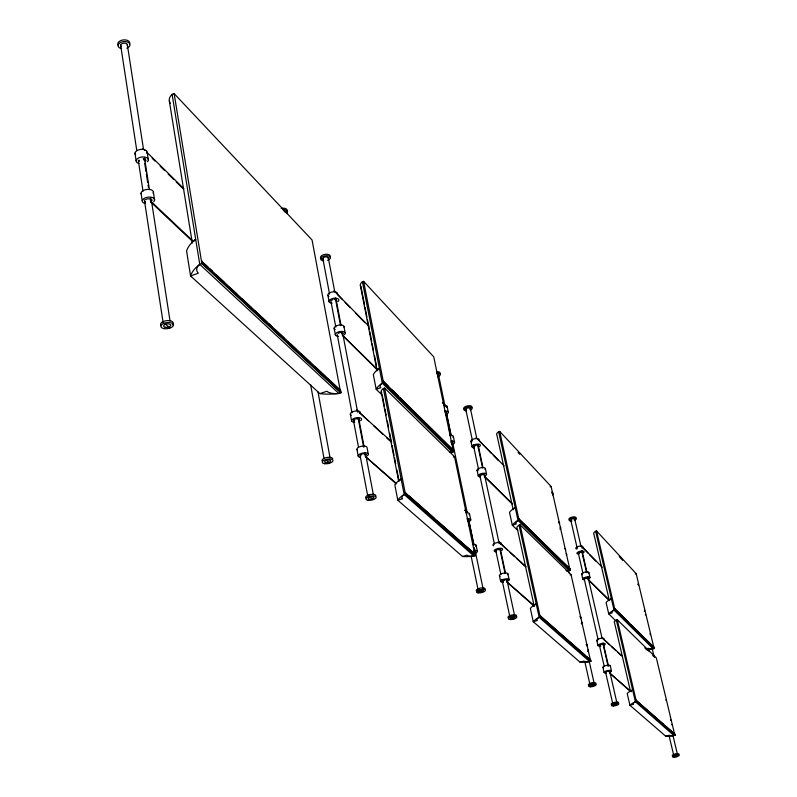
<?xml version="1.0" encoding="UTF-8"?>
<svg xmlns="http://www.w3.org/2000/svg" width="797" height="797" viewBox="0 0 797 797"><rect width="100%" height="100%" fill="white"/><g stroke="black" fill="none" stroke-linecap="round" stroke-linejoin="round"><path stroke-width="1.2" d="M474.165 447.266L474.066 446.778M478.628 446.33L478.14 445.134L476.048 445.085M480.212 476.098C479.804 474.095 483.64 473.408 484.745 474.594M475.47 552.56L474.514 551.255M496.152 551.096C495.774 549.103 499.589 548.495 500.745 549.561M502.678 581.392L503.455 582.079M579.887 551.942C577.875 553.148 578.263 554.035 579.997 552.401M580.405 551.813L582.179 551.813L582.258 552.55M582.547 552.789L582.487 552.122M584.609 578.363L584.679 579.08M584.53 579.04L584.43 578.572M588.365 578.124L587.349 577.516M600.549 644.404L599.663 645.351M599.742 645.49L599.633 645.012M603.718 645.002L602.592 643.966L601.675 644.574M138.817 160.605L138.977 160.097L139.216 161.532M145.532 160.685L144.775 158.882L143.271 158.483L143.38 159.191M605.8 671.981L605.939 672.798M609.795 671.482L606.726 671.383M353.798 420.218C354.496 422.938 353.031 419.342 354.874 419.232L354.994 419.85M360.642 456.004L360.642 455.077M445.852 413.464L446.25 412.338L444.995 411.949M445.961 413.992L446.509 413.125L445.961 412.139M452.208 443.999L452.626 442.903L451.361 442.534M468.228 520.949L468.666 519.913L467.391 519.594L467.51 520.152M468.347 521.517L468.915 520.7L468.048 520.192M507.031 580.575L506.862 579.728L504.73 579.738M474.145 445.981L475.46 445.244M502.758 580.595L504.122 579.897M145.492 199.718L146.07 199.29M331.771 300.16L332.887 299.572M338.058 333.405L338.566 333.086M361.021 454.738L362.177 454.18M481.219 475.042L480.651 474.773M584.918 578.144L586.961 578.014L585.805 577.765M600.659 644.883L600.131 644.594M475.57 445.762L474.922 445.453M170.369 103.291A15.95 9.185 -7.6 0 1 172.112 94.365L174.125 93.598L312.045 239.977L340.229 390.371M142.464 148.76L143.071 148.531L144.845 150.274M150.294 199.509L150.673 201.93L151.281 201.701L192.884 240.973M504.242 580.445L503.565 580.106M201.462 261.077L340.737 390.4L341.156 392.662L338.835 393.449A40.229 18.201 -10.4 0 1 319.886 393.618L190.573 275.971L186.578 251.055A44.662 22.814 -8.7 0 1 195.693 239.299A16.458 8.468 -8.3 0 0 193.621 241.561M172.112 94.365L199.768 264.355A16.538 8.339 -8.4 0 0 198.393 273.162L190.573 275.971A44.891 22.455 -8.8 0 1 199.768 264.355L202.398 263.408L341.156 392.662M333.923 290.775L368.842 326.142M360.712 286.332A9.245 4.523 -10.9 0 1 362.406 281.799L363.601 281.371L433.727 356.817L453.483 451.75L383.536 382.739L363.601 281.371M377.2 369.17L342.361 335.198L341.684 331.602M319.886 393.618L326.88 391.237A14.505 6.496 -10.4 0 0 338.835 393.449L199.768 264.355M383.247 381.255L453.483 450.275L453.772 451.65L452.337 452.118A24.179 10.062 -11.8 0 1 450.355 452.357M382.43 395.342L376.204 389.295A25.763 11.407 -11.2 0 1 382.311 383.158L383.845 382.63L453.772 451.65M381.833 393.06A9.454 4.184 -11.1 0 1 383.357 388.488L384.592 388.069L454.519 456.731L475.112 555.678L405.434 494.1L384.592 388.069M356.558 409.907L391.576 441.777M445.045 406.769L444.537 404.328L442.365 402.704M364.747 453.005L365.434 456.591L396.637 483.63M452.447 444.626L452.138 440.821M476.098 437.523L504.063 465.817M512.959 508.675L497.009 435.421A7.87 3.268 -12.4 0 1 498.663 431.755L499.699 431.416L551.096 486.479L570.044 570.194L519.076 520.152L499.699 431.416M453.373 457.109L454.519 456.731M405.135 492.556L475.102 554.144L475.401 555.589L473.946 556.047A24.697 9.146 -11.8 0 1 462.529 556.515L397.833 500.277L394.834 484.905A26.261 10.54 -11.3 0 1 401.15 479.077A9.634 3.885 -11.2 0 0 399.167 480.98M383.357 388.488L404.179 494.509A9.664 3.836 -11.2 0 0 402.535 498.753L397.833 500.277A26.351 10.401 -11.3 0 1 404.179 494.509L405.753 494.001L475.401 555.589M550.119 486.788L551.096 486.479M518.797 518.857L570.024 568.899L570.293 570.114L569.048 570.503A20.742 7.362 -12.7 0 1 566.537 570.801M517.671 530.354L512.312 525.173A21.878 8.199 -12.4 0 1 518.02 520.481L519.345 520.062L570.293 570.114M534.129 605.939L517.283 528.56A8.02 3.009 -12.3 0 1 519.036 525.143L520.092 524.805L571.041 574.577L590.677 661.321L540.227 616.988L520.092 524.805M462.529 556.515L466.922 555.13A8.946 3.288 -11.8 0 0 473.946 556.047L404.179 494.509M475.191 553.865L474.404 547.728M475.102 554.144L464.591 545.198M609.297 600.251L593.914 534.169A6.884 2.511 -13.1 0 1 595.638 531.26L596.554 530.971L636.175 573.671L654.088 648.509L614.955 609.835L596.554 530.971M506.404 579.598L506.912 581.979L534.279 605.71M570.024 568.899L561.865 561.198M570.044 574.886L571.041 574.577M587.668 577.197L588.216 579.578L608.888 599.643M635.309 573.93L636.175 573.671M534 606.208A8.149 2.77 -12.3 0 1 536.232 603.937A22.246 7.532 -12.4 0 0 530.354 608.38L533.253 621.72L580.116 662.217A21.12 6.655 -12.6 0 0 589.66 661.62L590.926 661.241L590.647 659.986L539.938 615.643L556.754 630.447M519.036 525.143L539.151 617.316A8.169 2.73 -12.3 0 0 537.298 620.484L533.253 621.72A22.306 7.422 -12.4 0 1 539.151 617.316L540.505 616.898L590.926 661.241M646.915 649.316A18.231 5.718 -13.2 0 0 653.211 648.778L654.307 648.449L654.048 647.363L614.696 608.689L628.604 622.467M615.822 620.803L608.739 613.899A19.098 6.276 -13 0 1 614.029 610.113L615.194 609.765L654.307 648.449M630.467 691.228L614.527 622.736A7.004 2.281 -13 0 1 616.34 620.026L617.277 619.747L656.339 657.914L674.86 735.302L636.345 701.46L617.277 619.747M580.116 662.217L583.922 661.082A7.661 2.401 -12.6 0 0 589.66 661.62L539.151 617.316M590.647 659.986L586.652 656.768M646.178 648.947L648.389 648.28A6.615 2.062 -13.1 0 0 653.211 648.778L614.029 610.113L595.638 531.26M654.048 647.363L640.788 634.512M609.117 670.656L609.665 673.047L631.254 691.726M630.596 691.507A7.103 2.102 -12.9 0 1 632.639 689.903A19.397 5.709 -12.9 0 0 627.199 693.48L629.939 705.275L665.724 736.209A18.55 5.111 -13 0 0 673.963 735.561L675.089 735.232L674.82 734.117L636.076 700.274L663.582 724.493M616.34 620.026L635.398 701.739A7.113 2.062 -12.8 0 0 633.495 704.239L629.939 705.275A19.447 5.619 -12.9 0 1 635.398 701.739L636.584 701.39L675.089 735.232M665.724 736.209L669.101 735.232A6.725 1.843 -13 0 0 673.963 735.561L635.398 701.739M674.82 734.117L666.342 726.914M146.817 198.941L150.274 198.712L151.878 200.226M339.193 332.817C340.14 331.761 343.995 333.236 342.561 333.365M356.219 418.774L358.819 418.863M609.884 671.632L608.29 670.994M582.597 552.58L580.933 551.723M484.347 474.195L484.456 474.723L482.852 474.056M363.631 453.872L364.986 453.901M334.302 299.273L335.617 299.353M602.592 643.966L603.668 644.335M587.449 577.984L588.435 578.214M364.468 454.479L365.106 454.539M451.251 441.986L452.507 442.365L452.547 443.71M341.425 333.116L342.052 333.196M335.109 299.861L336.244 300.13M503.335 581.531L503.037 581.979M506.573 580.186L507.38 580.634M474.633 551.813L475.371 552.092M500.058 549.631L500.347 549.193M477.851 445.533L478.529 445.842L478.419 445.324M365.504 454.051L366.062 454.549M358.939 419.481L359.377 419.7M336.135 299.533L336.812 301.057M145.712 160.396L144.775 158.882M164.461 323.353L169.871 327.916M325.644 459.71L329.599 463.057M372.866 499.649L369.26 496.601L368.961 494.997L369.678 495.604M482.354 592.281L479.575 589.929L479.276 588.485M513.856 618.93L511.295 616.758L510.997 615.374L511.515 615.802M593.416 686.237L591.364 684.493L591.075 683.228L591.484 683.577M616.111 705.435L614.188 703.801L613.909 702.575M675.129 754.46L675.069 755.317L676.663 756.652L676.394 755.536M559.554 632.918L584.789 655.124M473.797 552.072L475.66 553.716M365.434 456.591L396.129 483.799M506.912 581.979L533.841 605.85M609.665 673.047L629.949 691.019M408.851 495.844L433.937 518.05M436.716 520.521L462.738 543.544M465.099 510.09L466.922 511.774L464.641 510.239M526.03 566.697L498.264 541.452L507.38 549.91M622.537 656.349L601.446 637.241L609.546 644.763M360.194 413.274L368.363 420.866M373.813 425.927L382.899 434.355M386.535 437.732L390.161 441.1M510.11 552.451L514.663 556.685M516.486 558.378L524.695 565.99M611.349 646.437L615.852 650.611M617.655 652.285L621.252 655.632M340.688 392.811L201.87 263.598L174.125 93.598M203.275 262.771L207.808 267.005M209.621 268.689L212.351 271.229M215.977 274.616L224.136 282.238M229.586 287.309L236.839 294.083M242.288 299.164L251.354 307.622M254.99 311.009L260.43 316.09M262.243 317.784L266.786 322.008M268.599 323.702L272.225 327.089M274.945 329.629L284.021 338.087M288.554 342.321L295.817 349.096M301.256 354.167L310.332 362.635M314.865 366.869L324.847 376.174M327.567 378.714L332.1 382.949M333.923 384.642L339.363 389.713M150.673 201.93L192.286 241.182M644.783 647.772L647.453 650.372M652.793 655.572L654.566 657.306M498.663 431.755L518.02 520.481L569.048 570.503A7.522 2.66 -12.7 0 1 566.039 570.602M152.217 158.354L154.887 160.974M160.207 166.204L164.64 170.568M168.187 174.055L173.517 179.295M176.177 181.905L183.28 188.889M519.674 519.724L549.561 549.103M553.955 553.417L560.102 559.464M362.406 281.799L382.311 383.158L452.337 452.118A8.757 3.616 -11.7 0 1 449.408 452.218M146.618 152.018L183.868 188.67M631.214 625.047L639.045 632.798M384.134 382.132L388.557 386.505M392.104 390.002L398.301 396.129M400.074 397.882L452.307 449.488M451.142 442.724L452.895 444.477M511.983 503.246L484.377 476.367L483.859 473.946M343.248 336.075L377.589 370.216M485.253 477.244L512.441 504.262M588.216 579.578L609.386 600.629A6.974 2.341 -13 0 1 611.359 598.696A19.058 6.366 -13 0 0 606.089 602.512L608.739 613.899L612.226 612.843A6.994 2.311 -13 0 1 614.029 610.113M442.813 402.555L444.537 404.328M602.223 567.205L580.286 545.068L588.047 553.078M337.37 294.332L342.531 299.662M345.111 302.322L350.272 307.652M355.442 312.982L364.906 322.755M479.535 441.07L491.59 453.513M493.313 455.286L498.474 460.626M589.78 554.861L595.807 561.088M518.06 452.507L519.754 454.31M619.269 556.685L622.646 560.311M145.154 201.89L145.462 202.318L145.074 201.412M652.085 648.21L654.108 656.658M672.867 735.143L677.48 754.47M648.409 648.977L648.987 651.398M669.121 735.94L673.724 755.257M614.925 608.619L615.194 609.765M636.315 700.204L636.584 701.39M588.853 572.595L590.009 577.586M610.283 665.774L611.478 670.954M574.747 519.226L580.854 545.815M582.039 550.896L586.961 572.316M588.056 577.078L601.944 637.68M603.209 643.089L608.42 665.764M609.516 670.536L616.938 702.964M581.651 551.016L586.572 572.435M602.821 643.209L608.021 665.884M578.522 552.759L578.662 553.606M570.483 518.857L577.118 547.868M578.223 552.71L582.926 573.262M584.032 578.094L598.139 639.752M599.244 644.594L604.226 666.352M605.61 672.399L612.803 703.831M581.641 574.109L582.786 579.11M596.794 640.409L597.959 645.54M602.94 667.328L604.126 672.509M568.48 569.696L569.307 573.332M589.043 660.623L594.243 683.657M584.779 661.52L589.969 684.553M519.066 518.777L519.345 520.062M540.207 615.563L540.505 616.898M485.373 468.586L486.578 474.205M507.878 573.82L509.134 579.688M507.141 579.887L507.34 580.864M470.369 408.393L476.586 437.523M478.08 444.656L483.002 467.729M484.307 473.797L499.221 543.693M500.237 548.466L505.577 573.491M506.852 579.449L514.414 614.746M478.14 445.134L478.25 445.653M506.862 579.728L506.982 580.276M477.642 444.806L482.564 467.869M499.789 548.605L505.129 573.631M483.43 474.036L483.54 474.554M499.42 549.053L499.54 549.601M498.842 549.093L498.952 549.631M482.245 474.155L482.354 474.673M498.225 549.193L498.334 549.731M481.647 474.315L481.757 474.833M496.601 549.791L496.72 550.338M480.322 475.042L480.432 475.57M496.262 550.05L496.382 550.597M502.648 581.282L502.758 581.83M473.926 446.519L474.036 447.037M465.528 408.144L472.491 440.92M473.269 444.567L478.688 470.061M479.714 474.912L494.419 544.122M495.714 550.189L500.865 574.468M501.901 579.329L509.891 616.958M470.927 441.339L472.113 446.908M477.074 470.33L478.27 475.958M499.41 575.603L500.655 581.481M447.087 406.44L448.293 412.188A4.393 1.883 -11.7 0 1 445.503 414.629M453.344 436.387L454.549 442.205M469.483 513.736L470.738 519.734M476.068 545.248L477.333 551.325M438.44 374.48L445.005 406.012M446.27 412.079L451.072 435.122M452.586 442.395L467.241 512.74M468.756 520.013L473.807 544.271M475.321 551.544L483.161 589.142M446.061 411.631L451.122 435.959M468.417 518.967L473.906 545.327M446.19 413.165L446.3 413.703M452.218 442.166L452.327 442.714M468.367 519.744L468.487 520.302M468.576 520.68L468.696 521.238M474.952 551.355L475.072 551.923M445.603 411.78L447.127 419.083M449.149 428.806L450.166 433.678M451.779 442.046L451.899 442.584M467.959 519.116L468.457 521.517M468.955 523.908L469.453 526.309M471.147 556.226L477.931 588.983M383.556 381.155L383.845 382.63M405.444 492.446L405.753 494.001M360.991 286.681L364.568 304.922M365.046 307.363L366.949 317.086M367.427 319.517L369.34 329.251M369.808 331.682L371.721 341.415M372.199 343.846L373.385 349.933M374.58 356.01L376.483 365.743M376.961 368.174L377.439 370.605M382.55 396.727L384.463 406.49M384.941 408.931L386.137 415.028M387.332 421.125L388.528 427.232M389.723 433.329L391.636 443.092M392.114 445.533L394.027 455.296M394.505 457.737L395.701 463.844M396.896 469.941L398.809 479.704M360.374 285.575L377.051 370.794M381.215 392.044L398.669 481.209M343.935 326.431L345.161 332.867M368.284 454.081L366.989 447.316A5.131 2.152 -10.6 0 0 360.672 446.45A5.131 2.152 -10.6 0 0 357.305 449.916M342.81 333.016L342.929 333.614M365.873 454.27L365.992 454.898M328.254 257.491L334.76 291.732M343.138 335.746L357.315 410.335M366.152 456.801L373.365 494.708M336.025 299.005L341.046 325.415M342.192 331.422L342.879 335.019M357.076 409.728L357.534 412.129M358.67 418.116L364.139 446.848M365.275 452.826L365.953 456.422M335.288 297.978L340.538 325.594M358.152 418.286L363.611 447.017M353.988 419.88L353.918 421.165M360.453 455.406L360.573 456.043M322.865 258.627L329.569 294.093M330.725 300.21L335.806 327.119M337.191 334.451L351.985 412.726M353.37 420.069L358.461 446.978M360.075 455.535L367.706 495.893M327.906 295.338L329.111 301.694M334.162 328.484L335.378 334.919M350.351 414.33L351.607 421.005M356.966 449.418L358.242 456.193M318.033 392.044L330.068 457.867M310.631 384.732L323.911 457.896M201.98 260.888L202.398 263.408M169.323 100.96L192.316 243.015M147.206 152.426L148.381 160.018M153.403 192.336L154.598 200.047M145.602 159.689L145.791 160.884M151.799 199.748L151.908 200.465M145.293 159.251L145.403 159.958M127.311 44.562L143.45 148.989M151.809 203.056L170.04 321.002M144.566 158.195L149.418 189.616M150.723 198.074L151.281 201.701M144.088 158.623L144.197 159.33M143.948 158.424L144.327 160.845M144.695 163.255L146 171.714M146.379 174.135L147.684 182.593M148.053 185.014L148.431 187.425M120.606 44.881L136.795 150.643M138.299 160.476L143.002 191.22M144.327 199.828L163.146 322.795M134.952 153.173L136.108 160.775M141.049 193.143L142.235 200.874M478.768 589.421A2.54 0.897 -11.8 0 1 479.256 589.172M476.995 591.254A4.543 1.604 -11.8 0 1 479.734 588.236A4.543 1.604 -11.8 0 1 485.054 589.162M436.776 373.026A4.354 1.943 -11.7 0 1 440.342 374.192A4.354 1.943 -11.7 0 1 437.583 376.682M436.497 371.701A4.354 1.943 -11.7 0 1 439.705 373.942M437.065 373.923A2.431 1.086 -11.7 0 1 437.932 375.487M444.716 411.083A4.393 1.883 -11.7 0 1 448.293 412.188M443.511 405.324A4.384 1.893 -11.7 0 1 446.718 407.486M360.184 457.329A5.131 2.142 -10.6 0 1 359.248 454.429A5.131 2.142 -10.6 0 1 366.351 452.935A5.131 2.142 -10.6 0 1 367.268 455.844M338.426 336.364A5.011 2.351 -10.4 0 1 335.866 333.435A5.011 2.351 -10.4 0 1 342.889 331.502A5.011 2.351 -10.4 0 1 344.214 334.77M335.158 329.48A5.001 2.361 -10.4 0 1 337.729 325.325A5.001 2.361 -10.4 0 1 343.945 327.049M354.675 422.31A5.101 2.202 -10.6 0 1 352.125 419.601A5.101 2.202 -10.6 0 1 359.288 417.658A5.101 2.202 -10.6 0 1 360.583 420.716M351.357 415.257A5.091 2.222 -10.6 0 1 351.607 412.328A5.091 2.222 -10.6 0 1 358.012 410.983A5.091 2.222 -10.6 0 1 359.965 413.444M332.15 303.189A4.971 2.411 -10.4 0 1 329.589 300.18A4.971 2.411 -10.4 0 1 336.563 298.237A4.971 2.411 -10.4 0 1 337.898 301.595M328.912 296.364A4.971 2.421 -10.3 0 1 331.442 292.14A4.971 2.421 -10.3 0 1 337.629 293.944M473.707 550.448A4.513 1.664 -11.8 0 1 477.244 551.125A4.513 1.664 -11.8 0 1 475.44 553.198M472.442 544.361A4.513 1.674 -11.8 0 1 475.65 546.194M467.122 518.797A4.483 1.714 -11.7 0 1 470.648 519.524A4.483 1.714 -11.7 0 1 468.865 521.646M465.866 512.79A4.483 1.724 -11.7 0 1 469.084 514.693M450.963 441.139A4.413 1.833 -11.7 0 1 454.469 441.976A4.413 1.833 -11.7 0 1 452.736 444.208M449.757 435.321A4.413 1.843 -11.7 0 1 452.955 437.414M366.042 498.065A5.181 2.072 -10.7 0 1 370.117 494.538A5.181 2.072 -10.7 0 1 375.815 496.003M323.811 260.858A4.931 2.481 -10.3 0 1 321.689 257.311A4.931 2.481 -10.3 0 1 329.42 256.216A4.931 2.481 -10.3 0 1 327.527 260.33M321.51 258.905A4.931 2.481 -10.3 0 1 321.679 255.648A4.931 2.481 -10.3 0 1 327.886 254.353A4.931 2.481 -10.3 0 1 329.848 257.152M323.104 259.184A2.76 1.385 -10.3 0 1 325.565 256.893A2.76 1.385 -10.3 0 1 328.135 258.467M322.406 461.343A5.43 2.271 -10.2 0 1 326.551 457.548A5.43 2.271 -10.2 0 1 332.648 459.192M282.796 209.721A5.161 2.71 -9.5 0 1 286.95 210.806A5.161 2.71 -9.5 0 1 286.442 213.586M281.182 208.396A5.161 2.71 -9.5 0 1 285.964 208.774A5.161 2.71 -9.5 0 1 286.79 211.374M283.961 211.056A2.889 1.514 -9.5 0 1 285.137 212.311M145.114 203.564A6.227 3.318 -7.1 0 1 143.191 199.13A6.227 3.318 -7.1 0 1 151.739 197.337A6.227 3.318 -7.1 0 1 153.642 201.78M141.199 194A6.217 3.337 -7.1 0 1 147.485 189.357A6.217 3.337 -7.1 0 1 153.124 193.223M138.987 163.544A6.167 3.397 -6.9 0 1 137.054 159.001A6.167 3.397 -6.9 0 1 145.532 157.218A6.167 3.397 -6.9 0 1 147.435 161.781M135.659 154.847A6.157 3.407 -6.8 0 1 140.511 149.428A6.157 3.407 -6.8 0 1 146.937 153.333M161.233 325.744A6.396 3.078 -7.8 0 1 163.036 321.659A6.396 3.078 -7.8 0 1 171.186 321.012A6.396 3.078 -7.8 0 1 172.202 324.857M120.875 48.458A6.027 3.606 -6.1 0 1 119.55 43.058A6.027 3.606 -6.1 0 1 128.745 42.61A6.027 3.606 -6.1 0 1 126.853 48.169M118.484 45.559A6.017 3.606 -6 0 1 123.166 39.92A6.017 3.606 -6 0 1 129.503 44.154M121.582 46.724A3.367 2.012 -6.1 0 1 121.343 44.144A3.367 2.012 -6.1 0 1 125.537 43.267A3.367 2.012 -6.1 0 1 127.241 45.549M590.218 684.165A2.192 0.658 -12.5 0 1 590.976 683.756M592.041 683.437A2.192 0.658 -12.5 0 1 593.924 683.388M588.445 685.191A3.915 1.186 -12.5 0 1 591.982 682.909A3.915 1.186 -12.5 0 1 595.827 683.627M551.903 493.343A3.766 1.455 -12.7 0 1 552.7 494.967M551.634 492.177A3.766 1.455 -12.7 0 1 552.759 493.373M510.14 616.489A2.441 0.827 -12 0 1 510.478 616.24M512.122 615.643A2.441 0.827 -12 0 1 512.75 615.543M467.042 406.839A2.341 1.006 -12 0 1 467.63 406.679M560.171 527.216A3.796 1.405 -12.7 0 1 559.783 529.029M558.388 521.955A3.796 1.415 -12.7 0 1 559.185 523.539M503.027 582.328A4.334 1.534 -12 0 1 501.253 580.445A4.334 1.534 -12 0 1 507.4 578.851A4.334 1.534 -12 0 1 508.097 581.013M500.127 576.241A4.334 1.544 -12 0 1 500.695 574.129A4.334 1.544 -12 0 1 506.145 572.973A4.334 1.544 -12 0 1 507.46 574.697M480.631 476.955A4.244 1.694 -12 0 1 478.838 474.843A4.244 1.694 -12 0 1 484.845 473.249A4.244 1.694 -12 0 1 485.582 475.64M477.802 471.047A4.244 1.704 -12 0 1 478.3 468.736A4.244 1.704 -12 0 1 483.64 467.61A4.244 1.704 -12 0 1 484.974 469.533M496.551 551.843A4.304 1.584 -12 0 1 494.768 549.89A4.304 1.584 -12 0 1 500.875 548.296A4.304 1.584 -12 0 1 501.582 550.528M493.662 545.806A4.304 1.594 -12 0 1 494.21 543.634A4.304 1.594 -12 0 1 499.629 542.488A4.304 1.594 -12 0 1 500.954 544.271M474.464 447.944A4.214 1.743 -12 0 1 472.661 445.762A4.214 1.743 -12 0 1 478.638 444.168A4.214 1.743 -12 0 1 479.386 446.629M471.655 442.086A4.214 1.743 -12 0 1 472.143 439.715A4.214 1.743 -12 0 1 477.443 438.599A4.214 1.743 -12 0 1 478.788 440.582M587.957 649.973A3.885 1.235 -12.6 0 1 587.499 651.597M586.114 644.504A3.885 1.245 -12.6 0 1 586.871 645.879M581.661 622.188A3.865 1.275 -12.6 0 1 581.222 623.852M579.837 616.758A3.865 1.285 -12.6 0 1 580.605 618.183M566.179 553.776A3.816 1.365 -12.6 0 1 566.338 555.14M564.386 548.475A3.816 1.375 -12.7 0 1 565.511 549.601M508.725 617.954A4.364 1.474 -12 0 1 509.323 615.922A4.364 1.474 -12 0 1 514.812 614.766A4.364 1.474 -12 0 1 516.117 616.4M466.355 410.893A4.184 1.793 -12 0 1 464.731 408.462A4.184 1.793 -12 0 1 471.007 407.147A4.184 1.793 -12 0 1 470.439 410.037M464.452 409.289A4.184 1.793 -12 0 1 464.92 406.859A4.184 1.793 -12 0 1 470.19 405.753A4.184 1.793 -12 0 1 471.545 407.795M466.614 409.977A2.341 1.006 -12 0 1 466.335 408.582A2.341 1.006 -12 0 1 469.582 407.905A2.341 1.006 -12 0 1 469.851 409.299M673.794 755.108A1.923 0.508 -12.9 0 1 674.67 754.61M675.607 754.341A1.923 0.508 -12.9 0 1 677.42 754.341M673.216 756.024A3.447 0.917 -12.9 0 1 673.037 754.799A3.447 0.917 -12.9 0 1 677.55 753.683A3.447 0.917 -12.9 0 1 678.506 754.719M638.028 584.47A3.327 1.126 -13.2 0 1 638.377 585.277M638.108 583.633A3.327 1.126 -13.2 0 1 638.128 584.221M613.371 703.263A2.112 0.618 -12.7 0 1 614.288 702.904M570.712 518.419A2.042 0.757 -12.9 0 1 571.011 518.189M572.395 517.671A2.042 0.757 -12.9 0 1 574.159 517.691M645.281 614.726A3.347 1.096 -13.1 0 1 645.62 614.925M644.524 610.363A3.347 1.096 -13.2 0 1 644.225 611.279M606.039 673.126A3.756 1.156 -12.7 0 1 604.744 671.702A3.756 1.156 -12.7 0 1 610.094 670.347A3.756 1.156 -12.7 0 1 610.462 672.001M603.478 667.806A3.756 1.156 -12.7 0 1 606.049 665.495A3.756 1.156 -12.7 0 1 610.183 666.103M607.593 665.764A2.102 0.648 -12.7 0 1 608.37 665.844M584.699 579.837A3.696 1.285 -12.8 0 1 583.553 578.104A3.696 1.285 -12.8 0 1 589.083 576.938A3.696 1.285 -12.8 0 1 588.306 579.08M582.189 574.657A3.686 1.285 -12.8 0 1 582.836 572.854A3.686 1.285 -12.8 0 1 587.479 571.877A3.686 1.285 -12.8 0 1 588.435 573.342M586.203 572.515A2.062 0.717 -12.8 0 1 586.632 572.545M600.769 646.118A3.746 1.186 -12.7 0 1 598.268 644.952A3.746 1.186 -12.7 0 1 603.638 643.338A3.746 1.186 -12.7 0 1 604.275 645.062M597.332 640.908A3.736 1.196 -12.7 0 1 598.019 639.204A3.736 1.196 -12.7 0 1 602.721 638.218A3.736 1.196 -12.7 0 1 603.658 639.573M578.801 554.064A3.676 1.315 -12.8 0 1 577.466 552.411A3.676 1.315 -12.8 0 1 582.687 551.046A3.676 1.315 -12.8 0 1 583.105 552.949M576.908 549.073A3.666 1.325 -12.8 0 1 576.719 547.2A3.666 1.325 -12.8 0 1 581.79 546.124A3.666 1.325 -12.8 0 1 581.969 548.007M577.337 548.027A2.052 0.737 -12.8 0 1 577.387 547.818M671.552 724.523A3.427 0.946 -13 0 1 671.991 724.921M670.735 719.93A3.417 0.956 -13 0 1 670.735 720.438M665.943 699.896A3.407 0.986 -13 0 1 665.943 700.414M649.874 633.924A3.367 1.066 -13.1 0 1 650.222 634.681M611.707 704.628A3.786 1.106 -12.7 0 1 612.425 703.034A3.786 1.106 -12.7 0 1 617.187 702.037A3.786 1.106 -12.7 0 1 618.113 703.273M571.947 521.079A3.646 1.365 -12.9 0 1 569.576 519.534A3.646 1.365 -12.9 0 1 575.165 518.08A3.646 1.365 -12.9 0 1 574.637 520.371M569.457 519.764A3.646 1.365 -12.9 0 1 571.867 517.173A3.646 1.365 -12.9 0 1 575.952 518.06M571.051 520.311A2.042 0.757 -12.9 0 1 571.529 519.186A2.042 0.757 -12.9 0 1 574.219 518.757A2.042 0.757 -12.9 0 1 574.199 519.813M382.311 383.158A9.444 4.204 -11.1 0 0 380.797 387.74L376.204 389.295L373.335 374.6A25.683 11.527 -11.2 0 1 379.412 368.413A9.415 4.254 -11 0 0 377.758 370.017M518.02 520.481A8.01 3.019 -12.4 0 0 516.277 523.918L512.312 525.173L509.532 512.341A21.828 8.299 -12.4 0 1 515.211 507.609A7.99 3.058 -12.4 0 0 513.129 509.751M478.061 592.868A4.553 1.594 -11.8 0 0 485.353 590.607A4.553 1.594 -11.8 0 0 479.485 589.84A4.553 1.594 -11.8 0 0 478.061 592.868M479.346 592.091A2.54 0.897 -11.8 0 0 483.42 590.826A2.54 0.897 -11.8 0 0 480.133 590.398A2.54 0.897 -11.8 0 0 479.346 592.091M367.935 500.277A5.181 2.062 -10.7 0 0 376.124 497.617A5.181 2.062 -10.7 0 0 369.141 496.491A5.181 2.062 -10.7 0 0 367.935 500.277M369.32 499.33A2.899 1.156 -10.7 0 0 373.893 497.846A2.899 1.156 -10.7 0 0 369.987 497.218A2.899 1.156 -10.7 0 0 369.32 499.33M324.409 463.695A5.44 2.271 -10.2 0 0 332.957 460.865A5.44 2.271 -10.2 0 0 325.515 459.58A5.44 2.271 -10.2 0 0 324.409 463.695M325.834 462.678A3.039 1.265 -10.2 0 0 330.606 461.094A3.039 1.265 -10.2 0 0 326.441 460.377A3.039 1.265 -10.2 0 0 325.834 462.678M163.714 328.593A6.396 3.078 -7.8 0 0 173.507 325.126A6.396 3.078 -7.8 0 0 164.282 323.174A6.396 3.078 -7.8 0 0 163.714 328.593M165.238 327.298A3.577 1.724 -7.8 0 0 170.717 325.355A3.577 1.724 -7.8 0 0 165.557 324.269A3.577 1.724 -7.8 0 0 165.238 327.298M590.577 686.795A3.915 1.186 -12.5 0 0 596.216 684.553A3.915 1.186 -12.5 0 0 590.378 684.743A3.915 1.186 -12.5 0 0 590.577 686.795M591.374 686.167A2.192 0.658 -12.5 0 0 594.532 684.912A2.192 0.658 -12.5 0 0 591.264 685.012A2.192 0.658 -12.5 0 0 591.374 686.167M510.678 619.548A4.364 1.474 -12 0 0 516.854 616.948A4.364 1.474 -12 0 0 510.21 617.037A4.364 1.474 -12 0 0 510.678 619.548M511.515 618.801A2.441 0.827 -12 0 0 514.972 617.346A2.441 0.827 -12 0 0 511.246 617.396A2.441 0.827 -12 0 0 511.515 618.801M674.172 757.15A3.447 0.907 -12.9 0 0 679.233 755.277A3.447 0.907 -12.9 0 0 674.212 755.526A3.447 0.907 -12.9 0 0 674.172 757.15M674.92 756.632A1.923 0.508 -12.9 0 0 677.749 755.586A1.923 0.508 -12.9 0 0 674.939 755.725A1.923 0.508 -12.9 0 0 674.92 756.632M613.361 705.973A3.786 1.106 -12.7 0 0 618.851 703.841A3.786 1.106 -12.7 0 0 613.232 704.04A3.786 1.106 -12.7 0 0 613.361 705.973M614.148 705.375A2.112 0.618 -12.7 0 0 617.217 704.179A2.112 0.618 -12.7 0 0 614.079 704.299A2.112 0.618 -12.7 0 0 614.148 705.375"/></g></svg>
